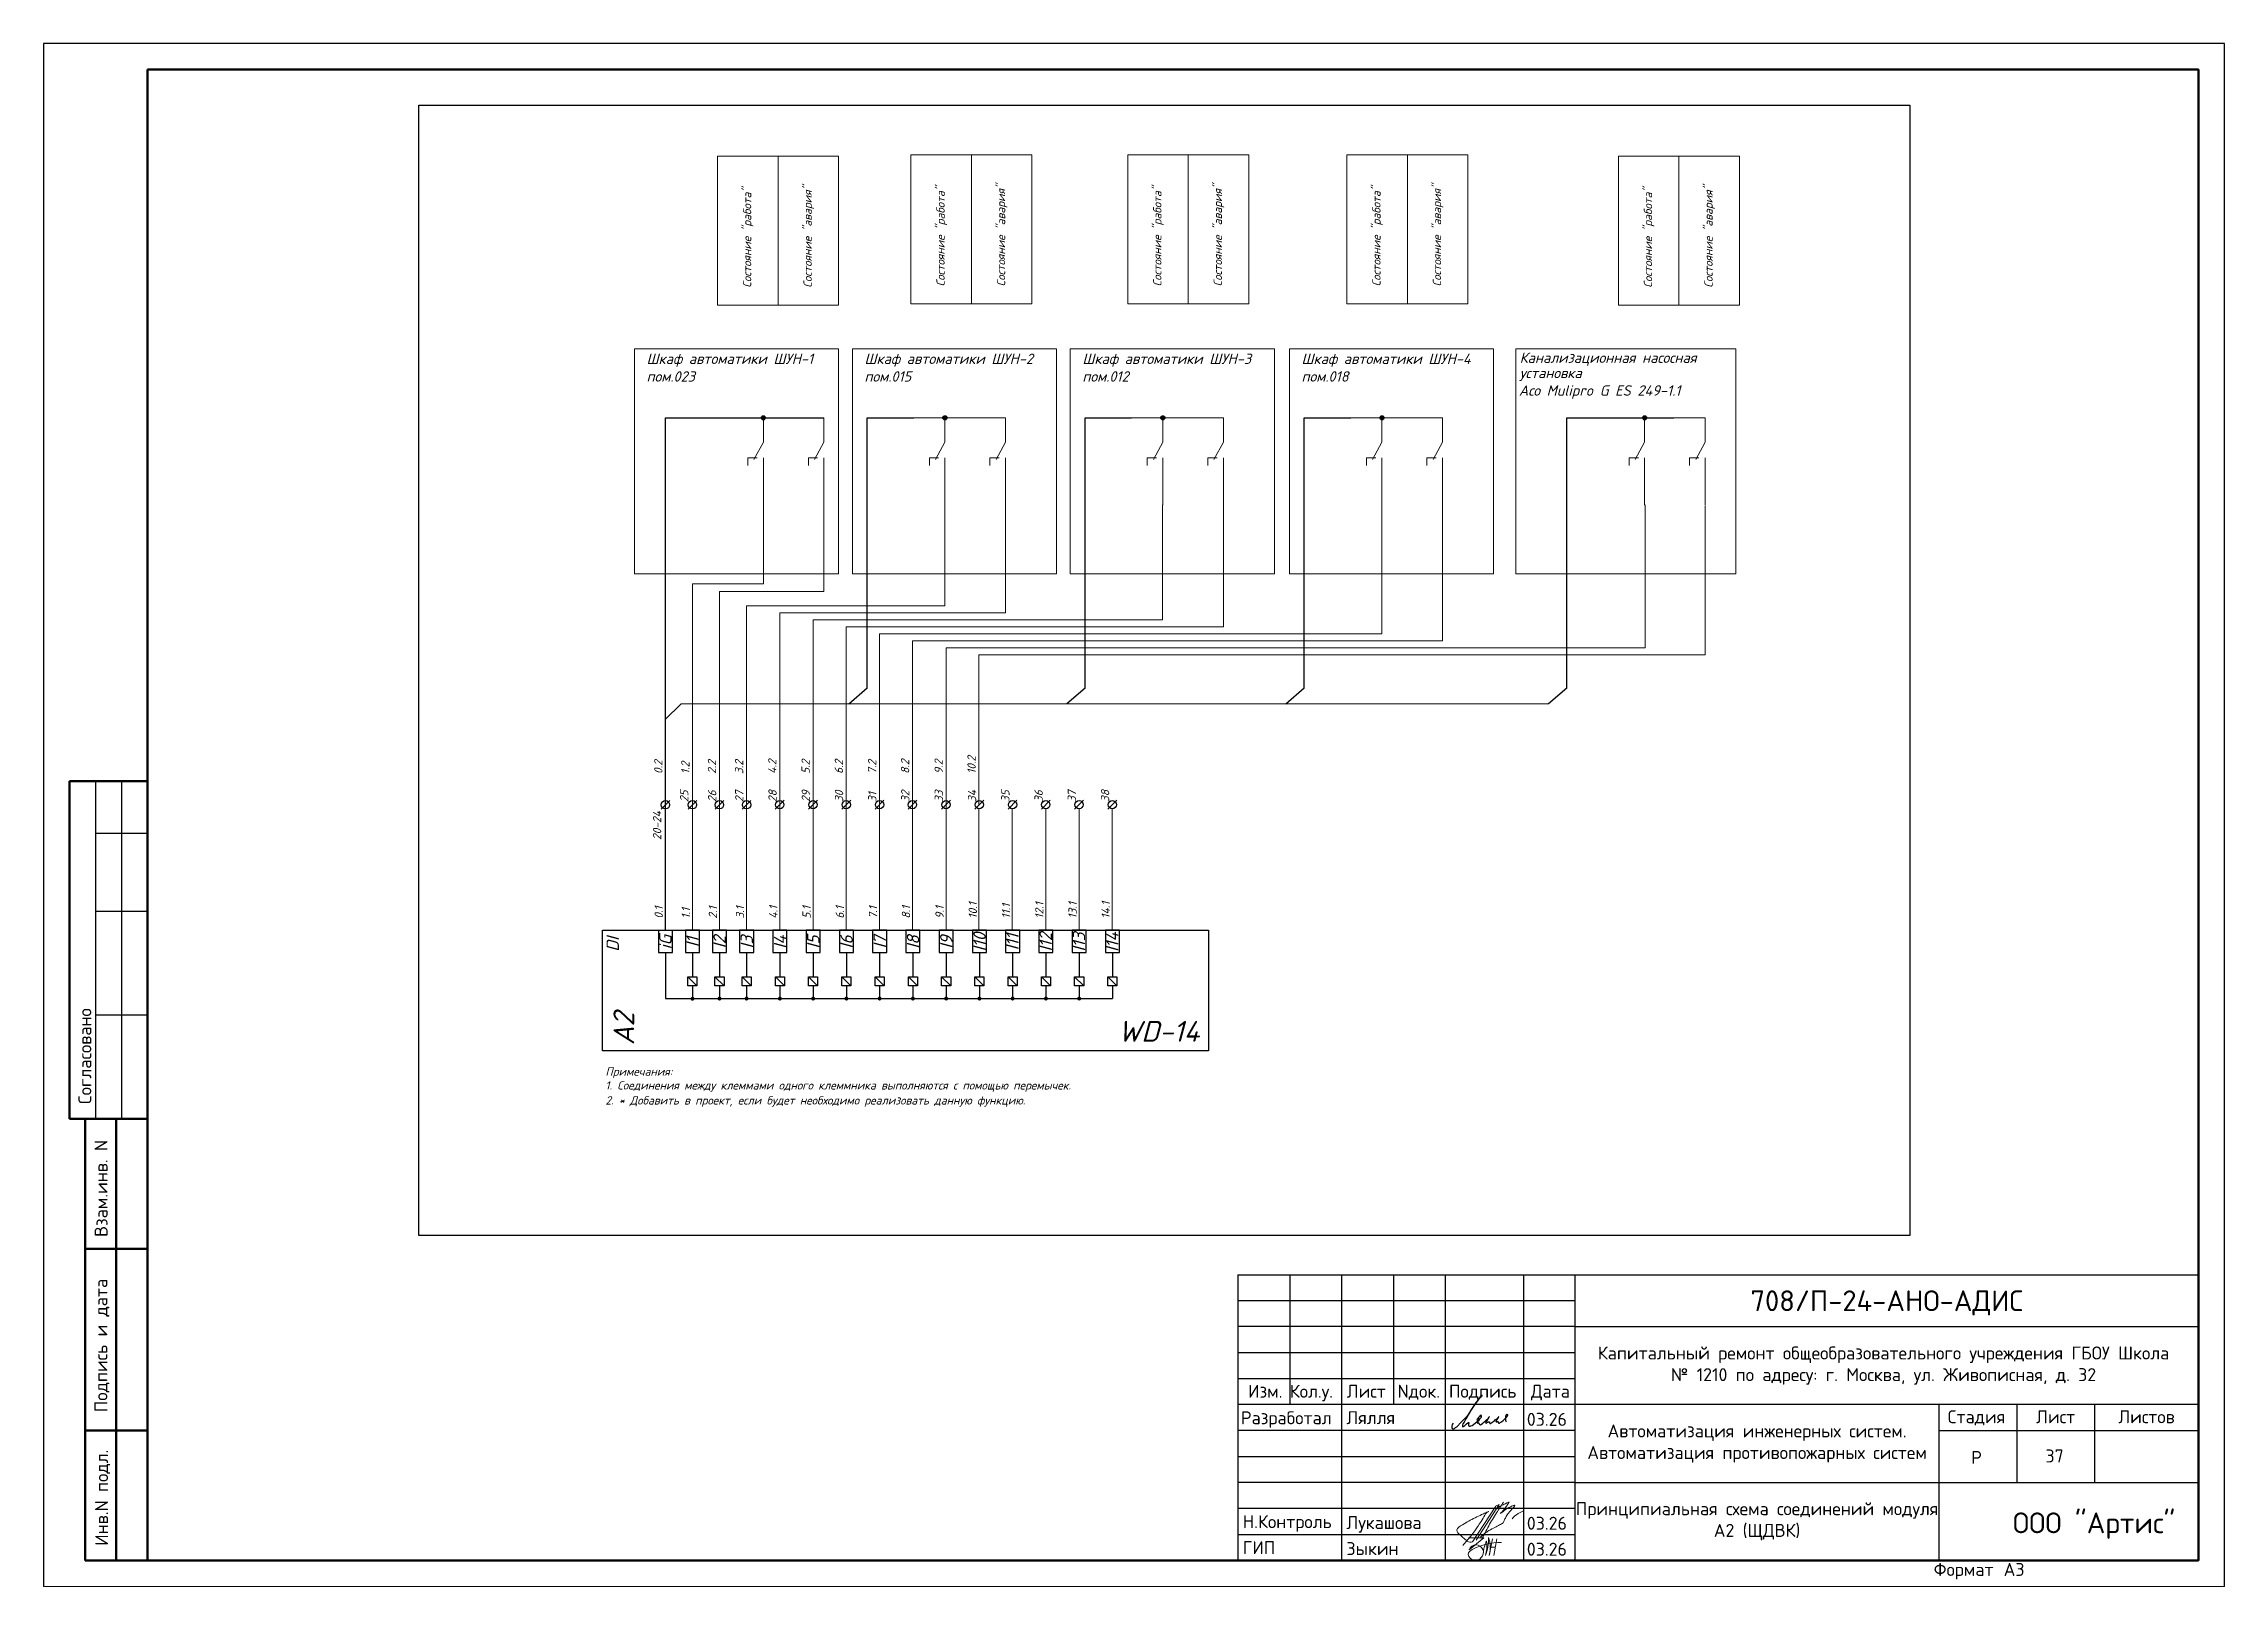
# Paper-space layout '1 (36)' of a CAD drawing. Header units: millimetres. Extents: x 11032 to 11452, y 857 to 1154.
# The model-space entities are those that its viewports show. They can reach past a viewport. Long polylines and large blocks are cut down to what shows.
import ezdxf
from ezdxf.enums import TextEntityAlignment as Align

# ---------------------------------------------------------------- set-up
doc = ezdxf.new("R2010")
doc.units = ezdxf.units.MM
doc.linetypes.add('5T5', pattern=[3.5, 2.5, -1])
doc.linetypes.add('невидимая2', pattern=[4.7625, 3.175, -1.5875])
for name, color, linetype in [('13-230VAC POWER DISTR.', 7, 'Continuous'), ('Основная', 7, 'Continuous'), ('СОТ', 7, 'Continuous'), ('Штампы', 7, 'Continuous')]:
    doc.layers.add(name, color=color, linetype=linetype)
for name, color, linetype, lineweight in [('АР_текст', 250, 'Continuous', 40), ('Основная сплош', 7, 'Continuous', 30), ('Текст', 7, 'Continuous', 30), ('Цепь DC 24В плюс', 1, 'Continuous', 9)]:
    doc.layers.add(name, color=color, linetype=linetype, lineweight=lineweight)
doc.layers.add('ОФ_подписи', color=5, linetype='Continuous', lineweight=13, true_color=0x0000ff)
doc.layers.add('Подписи', color=5, linetype='Continuous', lineweight=18, true_color=0x0000ff)
doc.styles.add('ICOCPEUR', font='isocpeur.ttf', dxfattribs={"height": 250})
doc.styles.add('PDF ISOCPEUR', font='isocpeur.ttf')
doc.styles.add('RubezhCAD', font='isocpeur.ttf')
doc.styles.add('Standart  GenSys', font='isocpeui.ttf', dxfattribs={"height": 2})
doc.styles.add('TIMES', font='times.ttf')
doc.styles.add('XREF1$0$Standard', font='isocpeur.ttf')

# ---------------------------------------------------------------- blocks, each defined once
blk = doc.blocks.new('*U8')
at = {"lineweight": 50}
for p, q in [((5, 155), (20, 155)), ((5, 155), (5, 90)), ((5, 90), (20, 90)), ((8, 5), (8, 90)), ((14, 5), (14, 90)), ((8, 65), (20, 65)), ((8, 30), (20, 30)), ((8, 5), (20, 5))]:
    blk.add_line(p, q, dxfattribs=at)
for p, q in [((10, 155), (10, 90)), ((15, 155), (15, 90)), ((10, 145), (20, 145)), ((10, 130), (20, 130)), ((10, 110), (20, 110))]:
    blk.add_line(p, q)
blk.add_lwpolyline([(0, 0), (420, 0), (420, 297), (0, 297)], close=True)
blk.add_lwpolyline([(20, 292), (415, 292), (415, 5), (20, 5)], close=True, dxfattribs=at)
at = {"style": 'XREF1$0$Standard'}
for s, p in [('Согласовано', (7.95, 102.07)), ('Взам.инв. N', (11.07, 76.61)), ('Подпись и дата', (11.04, 46.36)), ('Инв.N подл.', (11.17, 17.07))]:
    blk.add_text(s, height=2.5, rotation=90, dxfattribs=at).set_placement(p, align=Align.MIDDLE_CENTER)
blk.add_text('Формат', height=2.5, dxfattribs=at).set_placement((364.02, 2))
blk.add_text('А3', height=2.5, dxfattribs=at).set_placement((381.51, 2), align=Align.RIGHT)
for tag, p in [('СОГЛАСОВАНО_ДАТА2', (14.37, 145.56)), ('СОГЛАСОВАНО_ДАТА3', (19.37, 145.56)), ('СОГЛАСОВАНО_ФАМИЛИЯ2', (14.37, 110.56)), ('СОГЛАСОВАНО_ФАМИЛИЯ3', (19.37, 110.56)), ('СОГЛАСОВАНО_ДОЛЖНОСТЬ2', (14.37, 90.56)), ('СОГЛАСОВАНО_ДОЛЖНОСТЬ3', (19.37, 90.56))]:
    blk.add_attdef(tag, p, '', height=2.5, rotation=90, dxfattribs=at)
for tag, p in [('ВЗАМ_ИНВ_НОМЕР', (19.37, 77.5)), ('ИНВ_N_ПОДЛ', (19.37, 17.5))]:
    blk.add_attdef(tag, text='', height=2.5, rotation=90, dxfattribs=at).set_placement(p, align=Align.CENTER)
blk.add_attdef('ИНВ_ДАТА', text='', height=2.5, rotation=90, dxfattribs=at).set_placement((19.37, 63.83), align=Align.RIGHT)
blk = doc.blocks.new('П_Зыкин')
at = {"layer": 'ОФ_подписи', "color": 152, "ltscale": 100, "true_color": 0x0061c2, "transparency": 33554687}
for p, q in [((142, 249), (62, -174)), ((102, 37), (218, 37)), ((258, 249), (178, -174))]:
    blk.add_line(p, q, dxfattribs=at)
blk.add_lwpolyline([(-462, 273), (-74, 273), (-446, -30)], dxfattribs=at)
for centre, radius, start, end in [((-271, -94), 186, 314.2393, 159.9348), ((345, -1372), 1523, 88.8758, 117.8788), ((1109, -252), 1204, 158.7593, 174.231), ((-1024, 224), 1068, 337.8144, 2.8859), ((-849, 72), 852, 342.8308, 7.4815), ((-9, 182), 4.48, 8.9691, 155.6551), ((-643, 22), 732, 344.4555, 20.462), ((-318, -169), 151, 108.7568, 173.4251), ((-287, -115), 185, 191.5358, 322.3512)]:
    blk.add_arc(centre, radius, start, end, dxfattribs=at)
blk = doc.blocks.new('П_Лукашова')
at = {"layer": 'ОФ_подписи', "color": 152, "true_color": 0x0061c2}
for p, q in [((221, 339), (-221, -339)), ((286, 371), (-156, -307)), ((283, 370), (218, 338))]:
    blk.add_line(p, q, dxfattribs=at)
for points in [[(221, 301), (344, 360), (434, 401), (475, 416), (464, 395), (420, 336), (342, 232), (310, 203), (337, 221), (420, 283), (490, 322), (558, 352), (576, 358), (491, 240), (403, 113), (374, 49), (360, 20)], [(-221, -339), (-276, -344), (-368, -289), (-446, -221), (-505, -166), (-522, -116), (-412, -16), (-295, 56), (-173, 120), (-49, 179), (33, 216), (87, 237), (52, 221), (11, 167), (-59, 51), (-126, -52), (-177, -132), (-256, -231), (-409, -409)], [(360, 20), (294, -18), (203, -65), (91, -124), (-73, -248)], [(366, 415), (236, 213), (85, -37), (-50, -300)], [(530, 102), (646, 199), (748, 254)]]:
    blk.add_spline(points, degree=3, dxfattribs=at)
blk = doc.blocks.new('A$C11203D1A')
at = {"layer": 'Подписи', "lineweight": 25}
blk.add_lwpolyline([(0.24, 1.11), (0.09, 0.86), (0, 0.47), (0.01, 0.27), (0.06, 0.09), (0.17, 0.01), (0.33, 0), (0.53, 0.07), (0.73, 0.22), (0.94, 0.41), (1.81, 1.26), (2.64, 2.1), (3.19, 2.76), (3.8, 3.63), (4.42, 4.6), (5, 5.4), (5.39, 5.96), (5.72, 6.46), (5.82, 6.46), (5.73, 6.31), (4.71, 5.11), (3.82, 3.76), (2.71, 1.9), (2.36, 1.31), (2.15, 0.93), (2.05, 0.72), (2.04, 0.6), (2.04, 0.49), (2.07, 0.44), (2.13, 0.41), (2.22, 0.43), (2.34, 0.53), (2.48, 0.65), (2.83, 0.93), (3.1, 1.12), (3.23, 1.19), (3.28, 1.19), (3.29, 1.16), (3.26, 1.06), (3.23, 0.9), (3.22, 0.77), (3.24, 0.65), (3.26, 0.58), (3.34, 0.52), (3.42, 0.48), (3.54, 0.51), (3.66, 0.56), (3.92, 0.66), (4.17, 0.85), (4.57, 1.16), (4.82, 1.36), (5, 1.53), (5.18, 1.68), (5.48, 1.96), (5.64, 2.15), (5.74, 2.33), (5.75, 2.44), (5.75, 2.53), (5.69, 2.57), (5.6, 2.58), (5.49, 2.54), (5.33, 2.4), (5.12, 2.18), (4.99, 1.99), (4.9, 1.86), (4.85, 1.74), (4.87, 1.66), (4.92, 1.62), (5.03, 1.65), (5.11, 1.72), (5.21, 1.79), (5.24, 1.81), (5.28, 1.82), (5.31, 1.82), (5.32, 1.79), (5.26, 1.69), (5.19, 1.61), (5.11, 1.47), (5.03, 1.34), (4.98, 1.25), (4.97, 1.17), (4.97, 1.09), (5.01, 1.05), (5.05, 1.06), (5.1, 1.11), (5.14, 1.13), (5.2, 1.13), (5.23, 1.07), (5.27, 0.94), (5.32, 0.85), (5.35, 0.8), (5.43, 0.77), (5.52, 0.78), (5.61, 0.84), (5.88, 1), (6.13, 1.19), (6.42, 1.46), (6.68, 1.7), (6.94, 1.94), (7.06, 2.08), (7.22, 2.28), (7.23, 2.3), (7.23, 2.31), (7.2, 2.31), (7.18, 2.28), (7.15, 2.24), (6.76, 1.63), (6.67, 1.45), (6.59, 1.3), (6.56, 1.22), (6.56, 1.16), (6.57, 1.11), (6.6, 1.08), (6.65, 1.1), (6.7, 1.13), (6.79, 1.19), (6.88, 1.26), (6.99, 1.31), (7.07, 1.35), (7.18, 1.36), (7.23, 1.33), (7.27, 1.28), (7.28, 1.18), (7.28, 1.12), (7.3, 1.08), (7.34, 1.04), (7.38, 1.02), (7.45, 1.01), (7.52, 1.04), (7.6, 1.09), (7.73, 1.19), (7.93, 1.34), (8.13, 1.48), (8.36, 1.7), (8.65, 1.95), (8.78, 2.07), (8.9, 2.16), (8.98, 2.23), (9.03, 2.27), (9.04, 2.29), (9.02, 2.3), (8.99, 2.29), (8.97, 2.25), (8.92, 2.16), (8.7, 1.81), (8.57, 1.61), (8.52, 1.53), (8.51, 1.43), (8.53, 1.37), (8.56, 1.33), (8.6, 1.33), (8.66, 1.35), (8.72, 1.39), (8.76, 1.41), (8.86, 1.4), (8.93, 1.37), (8.94, 1.31), (8.96, 1.22), (8.98, 1.14), (9.02, 1.1), (9.08, 1.07), (9.17, 1.1), (9.24, 1.14), (9.33, 1.2), (9.56, 1.37), (9.86, 1.59), (10.18, 1.87), (10.41, 2.09), (10.57, 2.29), (10.72, 2.51), (10.76, 2.62), (10.77, 2.7), (10.75, 2.75), (10.68, 2.79), (10.58, 2.76), (10.5, 2.69), (10.38, 2.54), (10.32, 2.41), (10.31, 2.25), (10.32, 2.09), (10.33, 1.85), (10.35, 1.7), (10.37, 1.58), (10.4, 1.47), (10.47, 1.37)], dxfattribs=at)
blk = doc.blocks.new('Штамп')
at = {"layer": 'Основная'}
for p, q in [((-18500, 5000), (-12000, 5000)), ((-12000, 4500), (-18500, 4500)), ((-18500, 4000), (-12000, 4000)), ((-12000, 2500), (-18500, 2500)), ((-18500, 2000), (-12000, 2000)), ((-12000, 1500), (-18500, 1500)), ((-12000, 1000), (-18500, 1000)), ((-18500, 500), (-12000, 500))]:
    blk.add_line(p, q, dxfattribs=at)
at = {"layer": 'Основная сплош'}
for p, q in [((-18500, 5500), (0, 5500)), ((-18500, 5500), (-18500, 0)), ((-17500, 5500), (-17500, 3000)), ((-16500, 0), (-16500, 5500)), ((-15500, 5500), (-15500, 3000)), ((-14500, 0), (-14500, 5500)), ((-13000, 5500), (-13000, 0)), ((-12000, 0), (-12000, 5500)), ((-12000, 4500), (0, 4500)), ((-18500, 3500), (-12000, 3500)), ((0, 3000), (-18500, 3000)), ((-5000, 3000), (-5000, 0)), ((-3500, 3000), (-3500, 1500)), ((-2000, 3000), (-2000, 1500)), ((-5000, 2500), (0, 2500)), ((-12000, 1500), (0, 1500))]:
    blk.add_line(p, q, dxfattribs=at)
at = {"transparency": 33554687, "xscale": 100, "yscale": 100, "zscale": 100}
blk.add_blockref('A$C11203D1A', (-14379, 2533), dxfattribs=at)
at = {"layer": 'ОФ_подписи', "color": 5}
for name, p, xscale, yscale, zscale in [('П_Лукашова', (-13755, 700), 1.010226427429054, 1.010226427429054, 1.010226427429054), ('П_Зыкин', (-13706, 228), 0.7621923841183493, 0.7621923841183493, 0.7621923841183493)]:
    blk.add_blockref(name, p, dxfattribs=dict(at, xscale=xscale, yscale=yscale, zscale=zscale))
at = {"transparency": 33554687, "insert": (-8500, 2250), "char_height": 250, "width": 7000, "attachment_point": 5, "style": 'PDF ISOCPEUR'}
blk.add_mtext('Автоматизация инженерных систем. Автоматизация противопожарных систем', dxfattribs=at)
at = {"layer": 'АР_текст', "color": 7, "transparency": 33554687, "insert": (-2009, 668), "char_height": 400, "width": 7750, "attachment_point": 5, "style": 'RubezhCAD'}
blk.add_mtext('{\\C0;ООО "Артис"}', dxfattribs=at)
at = {"layer": 'Текст', "color": 0, "style": 'RubezhCAD'}
blk.add_text('708/П-24-АНО-АДИС', height=400, dxfattribs=at).set_placement((-6000, 4798), align=Align.CENTER)
at = {"layer": 'Текст', "linetype": 'Continuous', "style": 'RubezhCAD'}
for s, p in [('Изм.', (-18302, 3131)), ('Кол.у.', (-17500, 3131)), ('Лист', (-16402, 3131)), ('Nдок.', (-15424, 3131)), ('Подпись', (-14434, 3131)), ('Дата', (-12857, 3131))]:
    blk.add_text(s, height=250, dxfattribs=at).set_placement(p)
at = {"layer": 'Текст', "style": 'ICOCPEUR'}
for s, p in [('Разработал', (-18441, 2620)), ('Лялля', (-16408, 2622)), ('03.26', (-12934, 2590)), ('Н.Контроль', (-18407, 620)), ('Лукашова', (-16408, 602)), ('03.26', (-12934, 590)), ('ГИП', (-18407, 120)), ('Зыкин', (-16408, 102)), ('03.26', (-12934, 90))]:
    blk.add_text(s, height=250, dxfattribs=at).set_placement(p)
at = {"layer": 'Текст', "color": 7, "linetype": 'Continuous', "style": 'RubezhCAD'}
for s, p in [('Стадия', (-4273, 2640)), ('Лист', (-2750, 2640)), ('Листов', (-1000, 2640))]:
    blk.add_text(s, height=250, dxfattribs=at).set_placement(p, align=Align.CENTER)
at = {"layer": 'Текст', "color": 7, "style": 'RubezhCAD'}
blk.add_text('Р', height=250, dxfattribs=at).set_placement((-4273, 1857), align=Align.CENTER)
at = {"layer": 'Текст', "ltscale": 100, "insert": (-6063, 3750), "char_height": 250, "attachment_point": 5, "style": 'RubezhCAD'}
blk.add_mtext_dynamic_manual_height_columns('\\pi-3.125;Капитальный ремонт общеобразовательного учреждения ГБОУ Школа{\\H1.25x; }\\P№ 1210 по адресу: г. Москва, ул. Живописная, д. 32{\\H1.21604x; }\\P', width=11832.53, gutter_width=1250, heights=[1893], dxfattribs=at)
at = {"layer": 'Текст', "ltscale": 100, "style": 'RubezhCAD'}
blk.add_attdef('ЛИСТОВ', text='', height=250, dxfattribs=at).set_placement((-1000, 1857), align=Align.CENTER)
at = {"layer": 'Текст', "ltscale": 100, "style": 'TIMES'}
blk.add_attdef('НАЗВАНИЕ', text='', height=250, dxfattribs=at).set_placement((-8500, 750), align=Align.MIDDLE_CENTER)

msp = doc.modelspace()

# ---------------------------------------------------------------- hatches: boundary and pattern name
at = {"ltscale": 100}
h = msp.add_hatch(color=256, dxfattribs=at)
h.dxf.hatch_style = 1
edge = h.paths.add_edge_path()
edge.add_arc((1299181.5, 46409.5), 40, 0, 360)
h = msp.add_hatch(color=256, dxfattribs=at)
h.dxf.hatch_style = 1
edge = h.paths.add_edge_path()
edge.add_arc((1302677.8, 46409.5), 40, 0, 360)
h = msp.add_hatch(color=256, dxfattribs=at)
h.dxf.hatch_style = 1
edge = h.paths.add_edge_path()
edge.add_arc((1306874.7, 46409.5), 40, 0, 360)
h = msp.add_hatch(color=256, dxfattribs=at)
h.dxf.hatch_style = 1
edge = h.paths.add_edge_path()
edge.add_arc((1311095, 46409.5), 40, 0, 360)
h = msp.add_hatch(color=256, dxfattribs=at)
h.dxf.hatch_style = 1
edge = h.paths.add_edge_path()
edge.add_arc((1316154.1, 46409.5), 40, 0, 360)
at = {"lineweight": 20, "ltscale": 0.01}
h = msp.add_hatch(color=256, dxfattribs=at)
edge = h.paths.add_edge_path()
edge.add_arc((1297815.5, 35225.6), 38.1, -90, 270)
h = msp.add_hatch(color=256, dxfattribs=at)
edge = h.paths.add_edge_path()
edge.add_arc((1298336.1, 35228.6), 38.1, -90, 270)
h = msp.add_hatch(color=256, dxfattribs=at)
edge = h.paths.add_edge_path()
edge.add_arc((1298859, 35228.6), 38.1, -90, 270)
h = msp.add_hatch(color=256, dxfattribs=at)
edge = h.paths.add_edge_path()
edge.add_arc((1299499.5, 35228.6), 38.1, -90, 270)
h = msp.add_hatch(color=256, dxfattribs=at)
edge = h.paths.add_edge_path()
edge.add_arc((1300139.9, 35228.6), 38.1, -90, 270)
h = msp.add_hatch(color=256, dxfattribs=at)
edge = h.paths.add_edge_path()
edge.add_arc((1300780.4, 35228.6), 38.1, -90, 270)
h = msp.add_hatch(color=256, dxfattribs=at)
edge = h.paths.add_edge_path()
edge.add_arc((1301420.8, 35228.6), 38.1, -90, 270)
h = msp.add_hatch(color=256, dxfattribs=at)
edge = h.paths.add_edge_path()
edge.add_arc((1302061.3, 35228.6), 38.1, -90, 270)
h = msp.add_hatch(color=256, dxfattribs=at)
edge = h.paths.add_edge_path()
edge.add_arc((1302701.8, 35228.6), 38.1, -90, 270)
h = msp.add_hatch(color=256, dxfattribs=at)
edge = h.paths.add_edge_path()
edge.add_arc((1303342.2, 35228.7), 38.1, -90, 270)
h = msp.add_hatch(color=256, dxfattribs=at)
edge = h.paths.add_edge_path()
edge.add_arc((1303982.7, 35228.6), 38.1, -90, 270)
h = msp.add_hatch(color=256, dxfattribs=at)
edge = h.paths.add_edge_path()
edge.add_arc((1304623.1, 35228.7), 38.1, -90, 270)
h = msp.add_hatch(color=256, dxfattribs=at)
edge = h.paths.add_edge_path()
edge.add_arc((1305263.6, 35228.7), 38.1, -90, 270)

# ---------------------------------------------------------------- linework, layer by layer
at = {"ltscale": 4}
for p, q in [((1301181.3, 41205.2), (1300829.4, 40899.1)), ((1305378.2, 41207), (1305026.3, 40900.9)), ((1309598.5, 41205.2), (1309246.5, 40899.1)), ((1314657.6, 41207), (1314305.7, 40900.9)), ((1297815.5, 36116), (1297815.5, 35649.3)), ((1298336.1, 36116), (1298336.1, 35649.3)), ((1298859, 36116), (1298859, 35649.3)), ((1299499.5, 36116), (1299499.5, 35649.3)), ((1300139.9, 36116), (1300139.9, 35649.3)), ((1300780.4, 36116), (1300780.4, 35649.3)), ((1301420.8, 36116), (1301420.8, 35649.3)), ((1302061.3, 36116), (1302061.3, 35649.3)), ((1302701.8, 36116), (1302701.8, 35649.3)), ((1303342.2, 36116.1), (1303342.2, 35649.3)), ((1303982.7, 36116), (1303982.7, 35649.3)), ((1304623.1, 36116.1), (1304623.1, 35649.3)), ((1305263.6, 36116.1), (1305263.6, 35649.4)), ((1305904.1, 36116.1), (1305904.1, 35649.4)), ((1297728.2, 35649.3), (1297902.8, 35474.7)), ((1297815.5, 35474.7), (1297815.5, 35232.6)), ((1298248.8, 35649.3), (1298423.4, 35474.7)), ((1298336.1, 35474.7), (1298336.1, 35232.6)), ((1298771.7, 35649.3), (1298946.3, 35474.7)), ((1298859, 35474.7), (1298859, 35232.6)), ((1299412.2, 35649.3), (1299586.8, 35474.7)), ((1299499.5, 35474.7), (1299499.5, 35232.6)), ((1300052.6, 35649.3), (1300227.2, 35474.6)), ((1300139.9, 35474.6), (1300139.9, 35232.6)), ((1300693.1, 35649.3), (1300867.7, 35474.7)), ((1300780.4, 35474.7), (1300780.4, 35232.7)), ((1301333.6, 35649.3), (1301508.1, 35474.7)), ((1301420.8, 35474.7), (1301420.8, 35232.7)), ((1301974, 35649.3), (1302148.6, 35474.7)), ((1302061.3, 35474.7), (1302061.3, 35232.7)), ((1302614.5, 35649.3), (1302789.1, 35474.7)), ((1302701.8, 35474.7), (1302701.8, 35232.7)), ((1303254.9, 35649.3), (1303429.5, 35474.7)), ((1303342.2, 35474.7), (1303342.2, 35232.7)), ((1303895.4, 35649.3), (1304070, 35474.7)), ((1303982.7, 35474.7), (1303982.7, 35232.7)), ((1304535.9, 35649.3), (1304710.4, 35474.7)), ((1304623.1, 35474.7), (1304623.1, 35232.7)), ((1305176.3, 35649.4), (1305350.9, 35474.8)), ((1305263.6, 35474.8), (1305263.6, 35232.7)), ((1305816.8, 35649.4), (1305991.4, 35474.8)), ((1305904.1, 35474.8), (1305904.1, 35232.7))]:
    msp.add_line(p, q, dxfattribs=at)
msp.add_line((1314305.7, 40900.9), (1297593.8, 40899.1))
at = {"color": 7, "linetype": 'Continuous', "lineweight": 20}
for points in [[(1298298.5, 48577.9), (1298298.5, 51443.5), (1299463.9, 51443.5), (1299463.9, 48577.9)], [(1299463.9, 48577.9), (1299463.9, 51443.5), (1300629.3, 51443.5), (1300629.3, 48577.9)], [(1302023.4, 48603.8), (1302023.4, 51469.3), (1303188.8, 51469.3), (1303188.8, 48603.8)], [(1303188.8, 48603.8), (1303188.8, 51469.3), (1304354.2, 51469.3), (1304354.2, 48603.8)], [(1306198.2, 48603.8), (1306198.2, 51469.3), (1307363.6, 51469.3), (1307363.6, 48603.8)], [(1307363.6, 48603.8), (1307363.6, 51469.3), (1308529.1, 51469.3), (1308529.1, 48603.8)], [(1310418.5, 48603.8), (1310418.5, 51469.3), (1311583.9, 51469.3), (1311583.9, 48603.8)], [(1311583.9, 48603.8), (1311583.9, 51469.3), (1312749.3, 51469.3), (1312749.3, 48603.8)], [(1315648.5, 48577.9), (1315648.5, 51443.5), (1316814, 51443.5), (1316814, 48577.9)], [(1316814, 48577.9), (1316814, 51443.5), (1317979.4, 51443.5), (1317979.4, 48577.9)]]:
    msp.add_lwpolyline(points, close=True, dxfattribs=at)
at = {"linetype": '5T5', "lineweight": 13, "ltscale": 0.5}
for points in [[(1296698.5, 43405.4), (1296698.5, 47734.2), (1300629.3, 47734.2), (1300629.3, 43405.4)], [(1300895.4, 43405.4), (1300895.4, 47734.2), (1304826.2, 47734.2), (1304826.2, 43405.4)], [(1305092.3, 43405.4), (1305092.3, 47734.2), (1309023.2, 47734.2), (1309023.2, 43405.4)], [(1309312.5, 43405.4), (1309312.5, 47734.2), (1313243.4, 47734.2), (1313243.4, 43405.4)], [(1313671.1, 43405.4), (1313671.1, 47734.2), (1317907.5, 47734.2), (1317907.5, 43405.4)]]:
    msp.add_lwpolyline(points, close=True, dxfattribs=at)
for points in [[(1297294.9, 36543.9), (1297294.9, 46409.5), (1300346.9, 46409.5)], [(1301181.3, 41205.2), (1301181.3, 46409.5), (1302077.2, 46409.5)], [(1305378.2, 41207), (1305378.2, 46409.5), (1306274.1, 46409.5)], [(1309598.5, 41207), (1309598.5, 46409.5), (1310494.4, 46409.5)], [(1314657.6, 41207), (1314657.6, 46409.5), (1316719, 46409.5)], [(1297593.8, 40899.1), (1297294.9, 40606.5)]]:
    msp.add_lwpolyline(points)
at = {"color": 7, "linetype": 'Continuous', "lineweight": 5}
for points in [[(1299181.5, 46409.5), (1298580.9, 46409.5), (1298580.9, 46409.5)], [(1299181.5, 46087.6), (1299181.5, 46409.5), (1299181.5, 46409.5)], [(1300346.9, 46409.5), (1299746.3, 46409.5), (1299746.3, 46409.5)], [(1300346.9, 46087.6), (1300346.9, 46409.5), (1300346.9, 46409.5)], [(1302677.8, 46409.5), (1302077.2, 46409.5), (1302077.2, 46409.5)], [(1302677.8, 46087.6), (1302677.8, 46409.5), (1302677.8, 46409.5)], [(1303843.2, 46409.5), (1302717.8, 46409.5), (1302717.8, 46409.5)], [(1303843.2, 46087.6), (1303843.2, 46409.5), (1303843.2, 46409.5)], [(1306874.7, 46409.5), (1306274.1, 46409.5), (1306274.1, 46409.5)], [(1308040.1, 46409.5), (1306834.7, 46409.5), (1306834.7, 46409.5)], [(1306874.7, 46087.6), (1306874.7, 46409.5), (1306874.7, 46409.5)], [(1308040.1, 46087.6), (1308040.1, 46409.5), (1308040.1, 46409.5)], [(1311095, 46409.5), (1310494.4, 46409.5), (1310494.4, 46409.5)], [(1312260.4, 46409.5), (1311055, 46409.5), (1311055, 46409.5)], [(1311095, 46087.6), (1311095, 46409.5), (1311095, 46409.5)], [(1312260.4, 46087.6), (1312260.4, 46409.5), (1312260.4, 46409.5)], [(1316154.1, 46409.5), (1315553.5, 46409.5), (1315553.5, 46409.5)], [(1316154.1, 46087.6), (1316154.1, 46409.5), (1316154.1, 46409.5)], [(1317319.6, 46409.5), (1316719, 46409.5), (1316719, 46409.5)], [(1317319.6, 46087.6), (1317319.6, 46409.5), (1317319.6, 46409.5)], [(1299181.5, 46087.6), (1299181.5, 45938.8), (1299000.7, 45607.5)], [(1300346.9, 46087.6), (1300346.9, 45938.8), (1300166.2, 45607.5)], [(1302677.8, 46087.6), (1302677.8, 45938.8), (1302497.1, 45607.5)], [(1303843.2, 46087.6), (1303843.2, 45938.8), (1303662.5, 45607.5)], [(1306874.7, 46087.6), (1306874.7, 45938.8), (1306694, 45607.5)], [(1308040.1, 46087.6), (1308040.1, 45938.8), (1307859.4, 45607.5)], [(1311095, 46087.6), (1311095, 45938.8), (1310914.2, 45607.5)], [(1312260.4, 46087.6), (1312260.4, 45938.8), (1312079.7, 45607.5)], [(1316154.1, 46087.6), (1316154.1, 45938.8), (1315973.4, 45607.5)], [(1317319.6, 46087.6), (1317319.6, 45938.8), (1317138.8, 45607.5)], [(1298882.1, 45488.8), (1298882.1, 45639.5), (1299061, 45639.5)], [(1299181.5, 45639.5), (1299181.5, 45488.8), (1299181.5, 45488.8)], [(1299181.5, 45488.8), (1299181.5, 44730.1), (1299181.5, 44730.1)], [(1300047.6, 45488.8), (1300047.6, 45639.5), (1300226.4, 45639.5)], [(1300346.9, 45639.5), (1300346.9, 45488.8), (1300346.9, 45488.8)], [(1300346.9, 45488.8), (1300346.9, 44730.1), (1300346.9, 44730.1)], [(1302378.4, 45488.8), (1302378.4, 45639.5), (1302557.3, 45639.5)], [(1302677.8, 45639.5), (1302677.8, 45488.8), (1302677.8, 45488.8)], [(1302677.8, 45488.8), (1302677.8, 44730.1), (1302677.8, 44730.1)], [(1303543.9, 45488.8), (1303543.9, 45639.5), (1303722.7, 45639.5)], [(1303843.2, 45639.5), (1303843.2, 45488.8), (1303843.2, 45488.8)], [(1303843.2, 45488.8), (1303843.2, 44730.1), (1303843.2, 44730.1)], [(1306575.3, 45488.8), (1306575.3, 45639.5), (1306754.2, 45639.5)], [(1306874.7, 45639.5), (1306874.7, 45488.8), (1306874.7, 45488.8)], [(1306874.7, 45488.8), (1306874.7, 44730.1), (1306874.7, 44730.1)], [(1307740.8, 45488.8), (1307740.8, 45639.5), (1307919.6, 45639.5)], [(1308040.1, 45639.5), (1308040.1, 45488.8), (1308040.1, 45488.8)], [(1308040.1, 45488.8), (1308040.1, 44730.1), (1308040.1, 44730.1)], [(1310795.6, 45488.8), (1310795.6, 45639.5), (1310974.5, 45639.5)], [(1311095, 45639.5), (1311095, 45488.8), (1311095, 45488.8)], [(1311095, 45488.8), (1311095, 44730.1), (1311095, 44730.1)], [(1311961, 45488.8), (1311961, 45639.5), (1312139.9, 45639.5)], [(1312260.4, 45639.5), (1312260.4, 45488.8), (1312260.4, 45488.8)], [(1312260.4, 45488.8), (1312260.4, 44730.1), (1312260.4, 44730.1)], [(1315854.8, 45488.8), (1315854.8, 45639.5), (1316033.6, 45639.5)], [(1316154.1, 45639.5), (1316154.1, 45488.8), (1316154.1, 45488.8)], [(1316154.1, 45488.8), (1316154.1, 44730.1), (1316154.1, 44730.1)], [(1317020.2, 45488.8), (1317020.2, 45639.5), (1317199.1, 45639.5)], [(1317319.6, 45639.5), (1317319.6, 45488.8), (1317319.6, 45488.8)], [(1317319.6, 45488.8), (1317319.6, 44730.1), (1317319.6, 44730.1)], [(1297294.9, 37096.2), (1297294.9, 36540.8), (1297294.9, 36540.8)]]:
    msp.add_lwpolyline(points, dxfattribs=at)
at = {"ltscale": 100}
for points in [[(1297210, 38874.1), (1297379.7, 39043.8)], [(1297730.7, 38874.1), (1297900.4, 39043.8)], [(1298251.3, 38874.1), (1298421, 39043.8)], [(1298773.3, 38874), (1298943, 39043.7)], [(1299411.8, 38876.1), (1299581.5, 39045.8)], [(1300053, 38876.1), (1300222.7, 39045.8)], [(1300693.4, 38876.2), (1300863.1, 39045.9)], [(1301333.9, 38876.1), (1301503.6, 39045.8)], [(1301968.4, 38876.1), (1302138.1, 39045.8)], [(1302614.8, 38876.1), (1302784.5, 39045.8)], [(1303255.3, 38876.1), (1303425, 39045.8)], [(1303895.7, 38876.2), (1304065.4, 39045.9)], [(1304536.2, 38876.2), (1304705.9, 39045.9)], [(1305176.7, 38876.2), (1305346.4, 39045.9)], [(1305817.1, 38876.2), (1305986.8, 39045.9)], [(1297294.9, 36113), (1297294.9, 35229.5)], [(1297294.9, 35229.5), (1305904.1, 35232.7)]]:
    msp.add_lwpolyline(points, dxfattribs=at)
at = {"lineweight": 30}
for points in [[(1307755.3, 34225.9), (1296084.1, 34225.9), (1296084.1, 36543.9), (1307755.3, 36543.9)], [(1307755.3, 36543.9), (1307755.3, 34225.9)]]:
    msp.add_lwpolyline(points, dxfattribs=at)
for points in [[(1297159.2, 36540.8), (1297159.2, 36113), (1297430.5, 36113), (1297430.5, 36540.8)], [(1297679.9, 36543.9), (1297679.9, 36116), (1297951.2, 36116), (1297951.2, 36543.9)], [(1298200.5, 36543.9), (1298200.5, 36116), (1298471.8, 36116), (1298471.8, 36543.9)], [(1298723.4, 36543.9), (1298723.4, 36116), (1298994.7, 36116), (1298994.7, 36543.9)], [(1299363.8, 36543.9), (1299363.8, 36116), (1299635.1, 36116), (1299635.1, 36543.9)], [(1300004.3, 36543.8), (1300004.3, 36116), (1300275.6, 36116), (1300275.6, 36543.8)], [(1300644.7, 36543.9), (1300644.7, 36116), (1300916, 36116), (1300916, 36543.9)], [(1301285.2, 36543.9), (1301285.2, 36116), (1301556.5, 36116), (1301556.5, 36543.9)], [(1301925.7, 36543.9), (1301925.7, 36116), (1302197, 36116), (1302197, 36543.9)], [(1302566.1, 36543.9), (1302566.1, 36116), (1302837.4, 36116), (1302837.4, 36543.9)], [(1303206.6, 36543.9), (1303206.6, 36116.1), (1303477.9, 36116.1), (1303477.9, 36543.9)], [(1303847, 36543.9), (1303847, 36116), (1304118.3, 36116), (1304118.3, 36543.9)], [(1304487.5, 36543.9), (1304487.5, 36116.1), (1304758.8, 36116.1), (1304758.8, 36543.9)], [(1305128, 36543.9), (1305128, 36116.1), (1305399.3, 36116.1), (1305399.3, 36543.9)], [(1305768.4, 36543.9), (1305768.4, 36116.1), (1306039.7, 36116.1), (1306039.7, 36543.9)], [(1297902.8, 35649.3), (1297902.8, 35474.7), (1297728.2, 35474.7), (1297728.2, 35649.3)], [(1298423.4, 35649.3), (1298423.4, 35474.7), (1298248.8, 35474.7), (1298248.8, 35649.3)], [(1298946.3, 35649.3), (1298946.3, 35474.7), (1298771.7, 35474.7), (1298771.7, 35649.3)], [(1299586.8, 35649.3), (1299586.8, 35474.7), (1299412.2, 35474.7), (1299412.2, 35649.3)], [(1300227.2, 35649.3), (1300227.2, 35474.6), (1300052.6, 35474.6), (1300052.6, 35649.3)], [(1300867.7, 35649.3), (1300867.7, 35474.7), (1300693.1, 35474.7), (1300693.1, 35649.3)], [(1301508.1, 35649.3), (1301508.1, 35474.7), (1301333.6, 35474.7), (1301333.6, 35649.3)], [(1302148.6, 35649.3), (1302148.6, 35474.7), (1301974, 35474.7), (1301974, 35649.3)], [(1302789.1, 35649.3), (1302789.1, 35474.7), (1302614.5, 35474.7), (1302614.5, 35649.3)], [(1303429.5, 35649.3), (1303429.5, 35474.7), (1303254.9, 35474.7), (1303254.9, 35649.3)], [(1304070, 35649.3), (1304070, 35474.7), (1303895.4, 35474.7), (1303895.4, 35649.3)], [(1304710.4, 35649.3), (1304710.4, 35474.7), (1304535.9, 35474.7), (1304535.9, 35649.3)], [(1305350.9, 35649.4), (1305350.9, 35474.8), (1305176.3, 35474.8), (1305176.3, 35649.4)], [(1305991.4, 35649.4), (1305991.4, 35474.8), (1305816.8, 35474.8), (1305816.8, 35649.4)]]:
    msp.add_lwpolyline(points, close=True)
at = {"ltscale": 100}
for centre, radius in [((1299181.5, 46409.5), 40), ((1302677.8, 46409.5), 40), ((1306874.7, 46409.5), 40), ((1311095, 46409.5), 40), ((1316154.1, 46409.5), 40), ((1297294.9, 38959), 80), ((1297815.5, 38959), 80), ((1298336.1, 38959), 80), ((1298858.2, 38958.9), 80), ((1299496.7, 38960.9), 80), ((1300137.8, 38961), 80), ((1300778.3, 38961), 80), ((1301418.7, 38961), 80), ((1302053.3, 38961), 80), ((1302699.7, 38961), 80), ((1303340.1, 38961), 80), ((1303980.6, 38961), 80), ((1304621.1, 38961), 80), ((1305261.5, 38961), 80), ((1305902, 38961), 80)]:
    msp.add_circle(centre, radius, dxfattribs=at)
at = {"layer": 'Defpoints', "ltscale": 100}
msp.add_lwpolyline([(1292546.3, 30668.8), (1292546.3, 52428.8), (1321260.6, 52428.8), (1321260.6, 30668.8)], close=True, dxfattribs=at)
at = {"layer": 'Цепь DC 24В плюс', "linetype": 'Continuous', "lineweight": 5}
for p, q in [((1306870.7, 44732.2), (1306870.7, 42520.8)), ((1308041.5, 44730.6), (1308041.5, 42385.6)), ((1311091, 44732.2), (1311091, 42250.4)), ((1312261.8, 44730.6), (1312261.8, 42115.2)), ((1316161.6, 44732.2), (1316161.6, 41980)), ((1317320.3, 44713.9), (1317320.3, 41844.7)), ((1306870.7, 42520.8), (1300137.6, 42520.8)), ((1300137.6, 42520.8), (1300137.9, 36545.9)), ((1308041.5, 42385.6), (1300778.1, 42385.6)), ((1300778.1, 42385.6), (1300778.4, 36546)), ((1311091, 42250.4), (1301418.6, 42250.4)), ((1301418.6, 42250.4), (1301418.9, 36546)), ((1312261.8, 42115.2), (1302053.1, 42115.2)), ((1302053.1, 42115.2), (1302053.4, 36546)), ((1316161.6, 41980), (1302699.5, 41980)), ((1302699.5, 41980), (1302699.8, 36546)), ((1303333.3, 41844.7), (1303333.3, 38954.2)), ((1317320.3, 41844.7), (1303333.3, 41844.7)), ((1303333.3, 38881.3), (1303333.3, 36543.2)), ((1303973.5, 38881.3), (1303973.5, 36543.9)), ((1304621, 38881), (1304621, 36543.5)), ((1305261.5, 38881), (1305261.5, 36543.5)), ((1305902, 38881), (1305902, 36543.5))]:
    msp.add_line(p, q, dxfattribs=at)
for points in [[(1297815.5, 36543.9), (1297815.5, 43212.6), (1299181.5, 43212.6), (1299181.5, 44730.1)], [(1302677.8, 44730.1), (1302677.8, 42791.2), (1298858.7, 42791.2), (1298859, 36543.9)], [(1303844.4, 44732.2), (1303844.4, 42656), (1299497.1, 42656), (1299497.5, 36546)]]:
    msp.add_lwpolyline(points, dxfattribs=at)
at = {"layer": 'Цепь DC 24В плюс', "ltscale": 100}
msp.add_lwpolyline([(1300346.9, 44730.1), (1300346.9, 43063.8), (1298336.1, 43063.8), (1298336.1, 36543.9)], dxfattribs=at)

# ---------------------------------------------------------------- block references
at = {"layer": 'СОТ'}
msp.add_blockref('Штамп', (1326819.3, 24413.1), dxfattribs=at)
at = {"layer": 'Штампы', "color": 7, "transparency": 33554687, "xscale": 100, "yscale": 100, "zscale": 100}
msp.add_blockref('*U8', (1285319.3, 23913.1), dxfattribs=at)

# ---------------------------------------------------------------- texts
at = {"lineweight": 30, "style": 'Standart  GenSys'}
for s, p in [('Состояние "работа"', (1298948.6, 48915)), ('Состояние "авария"', (1300114, 48915)), ('Состояние "работа"', (1302673.5, 48940.9)), ('Состояние "авария"', (1303838.9, 48940.9)), ('Состояние "работа"', (1306848.3, 48940.9)), ('Состояние "авария"', (1308013.8, 48940.9)), ('Состояние "работа"', (1311068.6, 48940.9)), ('Состояние "авария"', (1312234, 48940.9)), ('Состояние "работа"', (1316298.7, 48915)), ('Состояние "авария"', (1317464.1, 48915))]:
    msp.add_text(s, height=160, rotation=90, dxfattribs=at).set_placement(p)
at = {"color": 104, "style": 'Standart  GenSys'}
for s, p in [('Шкаф автоматики ШУН-1', (1296932, 47446.1)), ('Шкаф автоматики ШУН-2', (1301128.9, 47446.1)), ('Шкаф автоматики ШУН-3', (1305325.8, 47446.1)), ('Шкаф автоматики ШУН-4', (1309546, 47446.1)), ('Канализационная насосная', (1313747.3, 47466.6)), ('пом.023', (1296932, 47105.8)), ('пом.015', (1301128.9, 47105.8)), ('пом.012', (1305325.8, 47105.8)), ('пом.018', (1309546, 47105.8)), ('установка', (1313747.3, 47172.8)), ('Асо Mulipro G ES 249-1.1', (1313732.2, 46835.5))]:
    msp.add_text(s, height=200, dxfattribs=at).set_placement(p)
at = {"color": 214, "lineweight": 25, "style": 'Standart  GenSys'}
for s, p in [('10.2', (1303270.9, 39554.5)), ('0.2', (1297238.3, 39551.8)), ('1.2', (1297758.9, 39551.8)), ('2.2', (1298271.4, 39552.9)), ('3.2', (1298794.3, 39550.8)), ('4.2', (1299434.2, 39554.5)), ('5.2', (1300075.4, 39554.5)), ('6.2', (1300715.8, 39554.6)), ('7.2', (1301356.3, 39554.5)), ('8.2', (1301990.8, 39554.5)), ('9.2', (1302637.2, 39554.5)), ('0.1', (1297245.4, 36766.8)), ('1.1', (1297768.5, 36766.8)), ('2.1', (1298289.1, 36766.8)), ('3.1', (1298812, 36766.8)), ('4.1', (1299452.4, 36766.8)), ('5.1', (1300092.9, 36766.7)), ('6.1', (1300733.4, 36766.8)), ('7.1', (1301373.8, 36766.8)), ('8.1', (1302008.3, 36766.7)), ('9.1', (1302654.7, 36766.7)), ('10.1', (1303295.2, 36766.7)), ('11.1', (1303935.7, 36766.8)), ('12.1', (1304576.1, 36766.8)), ('13.1', (1305216.6, 36766.8)), ('14.1', (1305854.9, 36766.8))]:
    msp.add_text(s, height=160, rotation=90, dxfattribs=at).set_placement(p)
at = {"style": 'Standart  GenSys'}
for s, height, p in [('iG', 240, (1297295.2, 36314.5)), ('I1', 240, (1297815.8, 36317.6)), ('I2', 240, (1298338.7, 36317.6)), ('I3', 240, (1298862.4, 36317.6)), ('I4', 240, (1299502.8, 36317.6)), ('I5', 240, (1300143.3, 36317.6)), ('I6', 240, (1300783.7, 36317.6)), ('I7', 240, (1301424.2, 36317.6)), ('I8', 240, (1302064.7, 36317.6)), ('I9', 240, (1302705.1, 36317.6)), ('I10', 240, (1303345.6, 36317.6)), ('I11', 240, (1303978.5, 36317.6)), ('I12', 240, (1304618.9, 36317.7)), ('I13', 240, (1305259.4, 36317.7)), ('I14', 240, (1305899.9, 36317.7)), ('A2', 400, (1296493.8, 34648.5))]:
    msp.add_text(s, height=height, rotation=90, dxfattribs=at).set_placement(p, align=Align.MIDDLE_CENTER)
msp.add_text('WD-14', height=400, dxfattribs=at).set_placement((1306795.1, 34597.9), align=Align.MIDDLE_CENTER)
at = {"insert": (1296280.8, 36273.5), "char_height": 240, "attachment_point": 5, "rotation": 90, "style": 'Standart  GenSys'}
msp.add_mtext_dynamic_manual_height_columns('DI', width=1215.981, gutter_width=1000, heights=[0], dxfattribs=at)
at = {"linetype": 'невидимая2', "insert": (1296139.5, 33904.4), "char_height": 160, "attachment_point": 1, "style": 'Standart  GenSys'}
msp.add_mtext_dynamic_manual_height_columns('Примечания:\\P\\pt8320,10400;1. Соединения между клеммами одного клеммника выполняются с помощью перемычек.', width=13315.853, gutter_width=1000, heights=[0], dxfattribs=at)
at = {"layer": '13-230VAC POWER DISTR.', "color": 94, "linetype": 'Continuous', "style": 'Standart  GenSys'}
for s, p in [('25', (1297735.6, 39012.5)), ('26', (1298274.9, 39010.6)), ('27', (1298797.8, 39010.6)), ('28', (1299437.8, 39010.9)), ('29', (1300079, 39010.9)), ('30', (1300719.4, 39010.9)), ('31', (1301359.9, 39010.9)), ('32', (1301994.4, 39010.9)), ('33', (1302640.8, 39010.9)), ('34', (1303281.3, 39010.9)), ('35', (1303921.8, 39010.9)), ('36', (1304562.2, 39010.9)), ('37', (1305202.7, 39010.9)), ('38', (1305843.1, 39010.9)), ('20-24', (1297215, 38280.7))]:
    msp.add_text(s, height=160, rotation=90, dxfattribs=at).set_placement(p)
at = {"layer": 'Defpoints', "linetype": 'невидимая2', "insert": (1296139.5, 33348.7), "char_height": 160, "attachment_point": 1, "style": 'Standart  GenSys'}
msp.add_mtext_dynamic_manual_height_columns('\\pt8320,10400;2. * Добавить в проект, если будет необходимо реализовать данную функцию.', width=13315.853, gutter_width=1000, heights=[0], dxfattribs=at)
at = {"layer": 'СОТ', "char_height": 250, "width": 7000, "attachment_point": 5, "style": 'ICOCPEUR'}
for s, insert in [('{\\C0;37}', (1324049.3, 26423)), ('Принципиальная схема соединений модуля А2 (ЩДВК)', (1318319.3, 25164.9))]:
    msp.add_mtext(s, dxfattribs=dict(at, insert=insert))

psp = doc.layouts.new('1 (36)')

# ---------------------------------------------------------------- viewports
at = {"layer": 'Defpoints'}
psp.add_viewport(center=(11241.83, 1005.12), size=(420, 297), view_center_point=(1306319.3, 38763.14), view_height=29700, dxfattribs=at)

doc.saveas('drawing.dxf')
